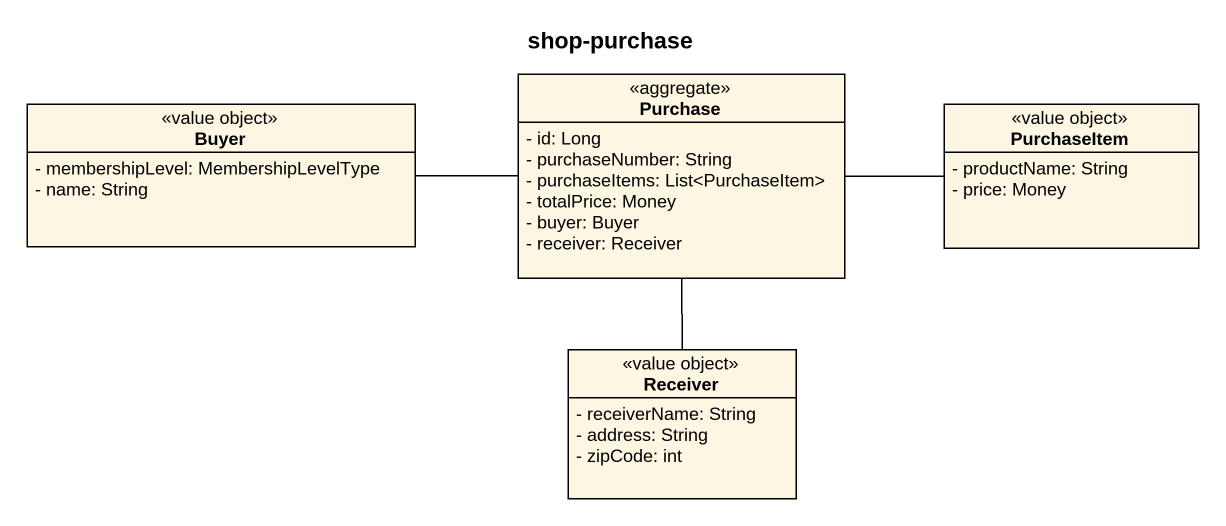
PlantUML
@startuml
title shop-purchase
hide circle
hide empty members
skinparam classAttributeIconSize 0
class Buyer <<value object>> {
  - membershipLevel: MembershipLevelType
  - name: String
}
class Purchase <<aggregate>> {
  - id: Long
  - purchaseNumber: String
  - purchaseItems: List<PurchaseItem>
  - totalPrice: Money
  - buyer: Buyer
  - receiver: Receiver
}
class PurchaseItem <<value object>> {
  - productName: String
  - price: Money
}
class Receiver <<value object>> {
  - receiverName: String
  - address: String
  - zipCode: int
}
Purchase -left- Buyer
Purchase -right- PurchaseItem
Purchase -- Receiver
@enduml
